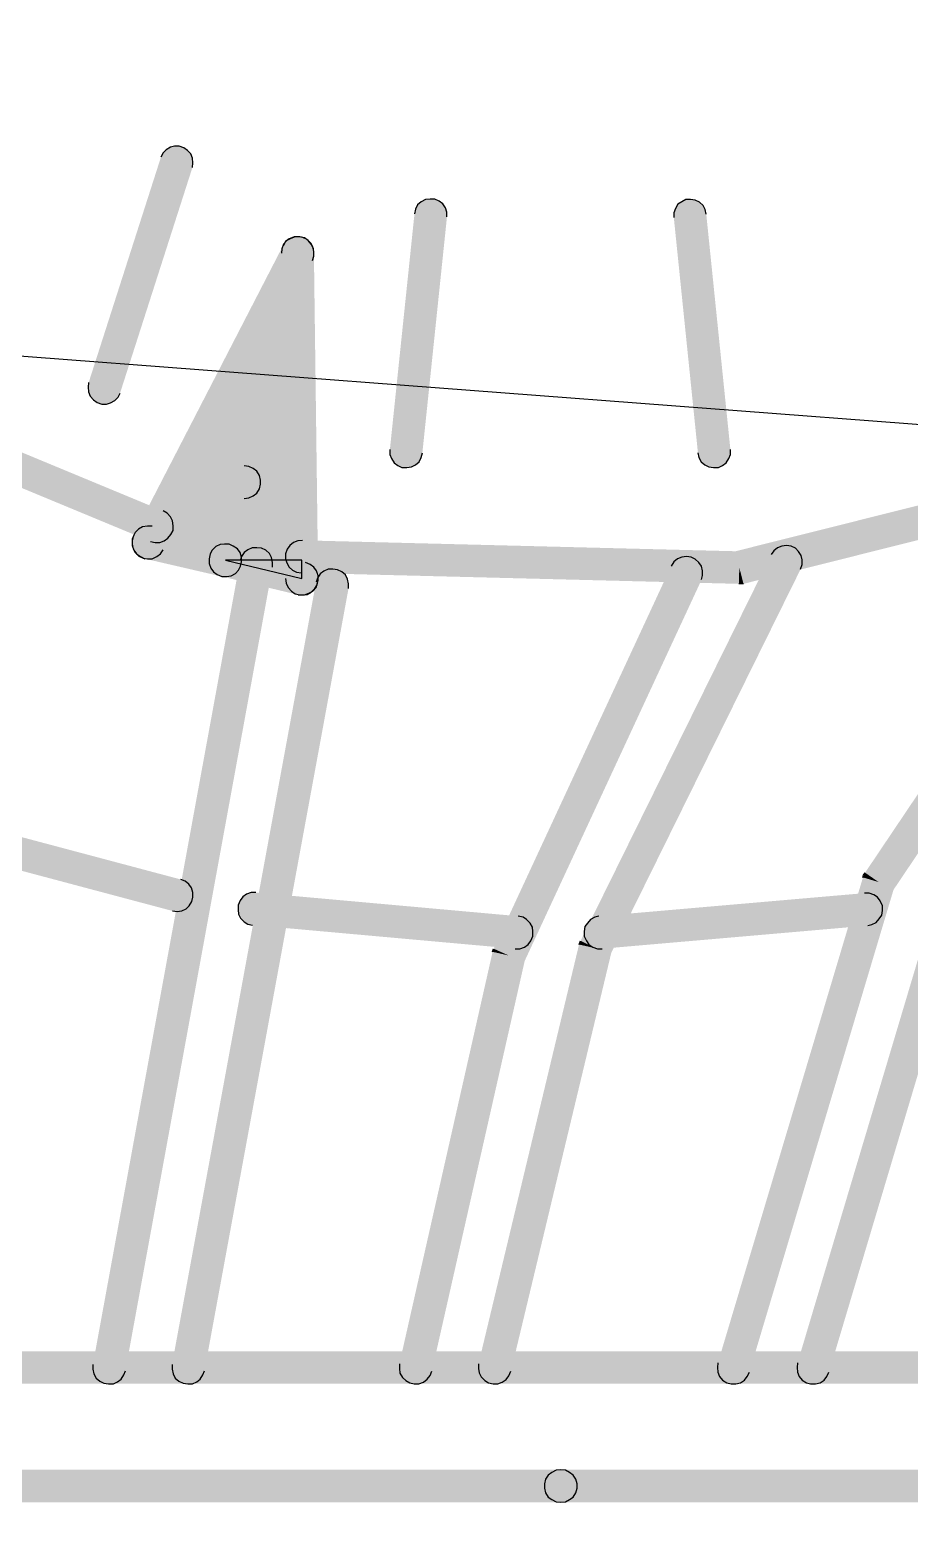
# Model space of a CAD drawing. Header units: millimetres. Extents: x -185079 to -2648, y 85916 to 249201.
# Drawn here: x -52763.47 to -52741.21, y 133310.87 to 133348.87 of the extents above; entities that cross this region are included whole.
import ezdxf

# ---------------------------------------------------------------- set-up
doc = ezdxf.new("R2010")
doc.units = ezdxf.units.MM
doc.linetypes.add('DASHDOT', pattern=[25.4, 12.7, -6.35, 0, -6.35])
doc.layers.get('0').update_dxf_attribs({"color": 255, "linetype": 'DASHDOT'})
doc.layers.add('1', color=4, linetype='Continuous')
doc.layers.add('2', color=3, linetype='Continuous')

msp = doc.modelspace()

# ---------------------------------------------------------------- hatches: boundary and pattern name
at = {"extrusion": (-0.004685415688226612, -0.01745240643729066, 0.9998367168639968)}
for points in [[(-85530.11728663974, 115124.048606534), (-85529.69865071608, 115124.0230032879), (-85529.71687633783, 115124.1417136635), (-85529.76075509774, 115124.254294171), (-85529.82648856268, 115124.3465985792), (-85529.92751565247, 115124.4150183763), (-85530.03462709252, 115124.4552636788), (-85530.16017464778, 115124.4625012735), (-85530.2754664336, 115124.4315440435), (-85530.37048211995, 115124.3787321085), (-85530.45594934843, 115124.2875354271), (-85530.51234484893, 115124.1897370054), (-85530.53573264174, 115124.0735024686)], [(-85529.98564546903, 115118.0372072412), (-85530.40409147103, 115118.0621031758), (-85530.82253747304, 115118.0869991104), (-85530.53573264174, 115124.0735024686), (-85530.11728663974, 115124.048606534), (-85529.69865071608, 115124.0230032879)], [(-85523.56075913057, 115124.4206513511), (-85523.15370157069, 115124.4890025757), (-85523.1846588007, 115124.6042943615), (-85523.25039226563, 115124.6965987696), (-85523.34229625865, 115124.7818760764), (-85523.44851046547, 115124.821603989), (-85523.56493492395, 115124.8456990933), (-85523.68022670977, 115124.8147418633), (-85523.79209990577, 115124.7710530251), (-85523.8807958024, 115124.6918806403), (-85523.94940552124, 115124.5915608621), (-85523.97350062562, 115124.4751364036), (-85523.9680066121, 115124.3530074382)], [(-85517.22053619057, 115126.1094278634), (-85516.83399016959, 115126.2541687374), (-85516.89060053775, 115126.3633306552), (-85516.96906561093, 115126.4522164735), (-85517.07940571915, 115126.5044860726), (-85517.19583017763, 115126.528581177), (-85517.31454055327, 115126.5103555552), (-85517.42912502751, 115126.4795882469), (-85517.51782092414, 115126.4004158621), (-85517.59055654437, 115126.3126377705), (-85517.62667594543, 115126.1929846438), (-85517.63803944155, 115126.0799787752), (-85517.60708221154, 115125.9646869894)], [(-85522.20610529599, 115118.5594433193), (-85522.61387016744, 115118.4909021731), (-85523.02092772731, 115118.4225509485), (-85523.9680066121, 115124.3530074382), (-85523.56075913057, 115124.4206513511), (-85523.15370157069, 115124.4890025757)], [(-85514.69940711341, 115120.6569792371), (-85515.08595313439, 115120.5122383631), (-85515.47249915537, 115120.3674974891), (-85517.60708221154, 115125.9646869894), (-85517.22053619057, 115126.1094278634), (-85516.83399016959, 115126.2541687374)], [(-85527.90680964352, 115114.4861295849), (-85528.31294939839, 115114.5696863654), (-85528.71960654316, 115114.6523459126), (-85526.97126971978, 115122.707906757), (-85526.56442265335, 115122.6245398982), (-85526.15776550857, 115122.541880351)], [(-85526.56442265335, 115122.6245398982), (-85526.16762086292, 115122.7310859475), (-85526.21130970118, 115122.8429591435), (-85526.29048208593, 115122.9316550401), (-85526.3909917858, 115123.0009720705), (-85526.49810322585, 115123.041217373), (-85526.6202321913, 115123.0357233595), (-85526.73552397711, 115123.0047661294), (-85526.82712107366, 115122.9392225862), (-85526.91581697029, 115122.8600502014), (-85526.96879388098, 115122.7495201715), (-85526.97603147571, 115122.6239726163), (-85526.96122444377, 115122.5179938489)], [(-85526.56442265335, 115122.6245398982), (-85526.15776550857, 115122.541880351), (-85526.14710932401, 115122.654696298), (-85526.17806655403, 115122.7699880838), (-85526.23448700053, 115122.87844269), (-85526.31024079547, 115122.9544069784), (-85526.4234821036, 115123.020305419), (-85526.53971664041, 115123.0436932118), (-85526.6456954078, 115123.0288861798), (-85526.76098719361, 115122.9979289498), (-85526.86260462015, 115122.9160452868), (-85526.93444300715, 115122.8277498053), (-85526.97126971978, 115122.707906757)], [(-85523.9276823632, 115114.7985401857), (-85524.32448415362, 115114.6919941364), (-85524.72128594406, 115114.5854480871), (-85526.96122444377, 115122.5179938489), (-85526.56442265335, 115122.6245398982), (-85526.16762086292, 115122.7310859475)], [(-85528.16149458489, 115115.4346343995), (-85528.21508240413, 115115.0213755145), (-85528.26886014502, 115114.6088239411), (-85539.59482943108, 115116.102345821), (-85539.54124161183, 115116.515604706), (-85539.48746387094, 115116.9281562794)], [(-85530.40409147103, 115118.0621031758), (-85530.82253747304, 115118.0869991104), (-85530.80431185129, 115117.9682887348), (-85530.76062301303, 115117.8564155388), (-85530.69488954809, 115117.7641111307), (-85530.59367253665, 115117.6949840219), (-85530.4865610966, 115117.6547387195), (-85530.36101354133, 115117.6475011247), (-85530.24572175552, 115117.6784583547), (-85530.15070606917, 115117.7312702898), (-85530.06542876235, 115117.8231742828), (-85530.00903326184, 115117.9209727044), (-85529.98564546903, 115118.0372072412)], [(-85522.61387016744, 115118.4909021731), (-85523.02092772731, 115118.4225509485), (-85522.9899704973, 115118.3072591627), (-85522.92352972079, 115118.2151446763), (-85522.83233303936, 115118.1296774478), (-85522.72541152097, 115118.0901394569), (-85522.60898706249, 115118.0660443525), (-85522.49369527667, 115118.0970015825), (-85522.38252939224, 115118.1405004991), (-85522.2938334956, 115118.2196728839), (-85522.2245164652, 115118.3201825838), (-85522.20112867239, 115118.4364171206), (-85522.20610529599, 115118.5594433193)], [(-85515.08595313439, 115120.5122383631), (-85515.47249915537, 115120.3674974891), (-85515.4158887872, 115120.2583355713), (-85515.33742371402, 115120.169449753), (-85515.2270836058, 115120.1171801539), (-85515.11065914732, 115120.0930850495), (-85514.99194877168, 115120.1113106713), (-85514.87665698589, 115120.1422679013), (-85514.78866840081, 115120.2212503644), (-85514.71593278059, 115120.309028456), (-85514.67910606795, 115120.4288715043), (-85514.66844988341, 115120.5416874513), (-85514.69940711341, 115120.6569792371)], [(-85504.24588495032, 115123.5874797371), (-85504.03677872346, 115123.2182165869), (-85503.82748257495, 115122.8482461251), (-85513.49865571958, 115117.4616054555), (-85513.70724455651, 115117.8317658389), (-85513.91635078337, 115118.2010289892)], [(-85507.84198035958, 115110.9136122163), (-85508.23703856878, 115111.0547426877), (-85508.6313894664, 115111.1960630808), (-85504.48865779427, 115123.3167908927), (-85504.09340966342, 115123.1749531097), (-85503.69905876578, 115123.0336327167)], [(-85526.36613021269, 115116.6727442023), (-85526.25939424174, 115116.2752351003), (-85526.14752104574, 115116.3189239385), (-85526.05934253903, 115116.3971990901), (-85525.98679684044, 115116.4856844933), (-85525.94997012783, 115116.6055275416), (-85525.95546414134, 115116.727656507), (-85525.98300278153, 115116.8302166846), (-85526.03942322804, 115116.9386712907), (-85526.13132722104, 115117.0239485976), (-85526.2384386611, 115117.0641939), (-85526.35396588636, 115117.0877716145), (-85526.47267626198, 115117.0695459927)], [(-85528.21508240413, 115115.0213755145), (-85528.26886014502, 115114.6088239411), (-85528.14673117959, 115114.6143179546), (-85528.03143939377, 115114.6452751847), (-85527.93913498566, 115114.7110086496), (-85527.86729659865, 115114.7993041311), (-85527.81412976631, 115114.9091268494), (-85527.7907419735, 115115.0253613863), (-85527.82169920352, 115115.1406531721), (-85527.86557796343, 115115.2532336796), (-85527.94404303661, 115115.3421194979), (-85528.04507012639, 115115.4105392951), (-85528.16149458489, 115115.4346343995)], [(-85528.31294939839, 115114.5696863654), (-85528.33037418993, 115114.9904182845), (-85528.44566597576, 115114.9594610545), (-85528.55753917174, 115114.9157722162), (-85528.64229908865, 115114.8247654565), (-85528.69869458915, 115114.7269670348), (-85528.72208238197, 115114.610732498), (-85528.72071426983, 115114.5011452192), (-85528.68975703983, 115114.3858534334), (-85528.6198976735, 115114.2810073386), (-85528.53211958188, 115114.2082717184), (-85528.41227653358, 115114.1714450058), (-85528.29604199676, 115114.148057213)], [(-85528.29604199676, 115114.148057213), (-85528.31294939839, 115114.5696863654), (-85528.33037418993, 115114.9904182845), (-85526.33122636339, 115115.0600958857), (-85526.31431896174, 115114.6384667333), (-85526.29760148177, 115114.2175448925)], [(-85528.31294939839, 115114.5696863654), (-85528.71960654316, 115114.6523459126), (-85528.7309700393, 115114.5393400439), (-85528.70001280928, 115114.4240482581), (-85528.6428850512, 115114.3157835736), (-85528.56783856783, 115114.2396293635), (-85528.45388994814, 115114.1739208446), (-85528.33765541132, 115114.1505330518), (-85528.2323839555, 115114.1651501621), (-85528.11709216969, 115114.1961073921), (-85528.01547474315, 115114.2779910551), (-85527.94292904458, 115114.3664764583), (-85527.90680964352, 115114.4861295849)], [(-85526.31431896174, 115114.6384667333), (-85526.33122636339, 115115.0600958857), (-85526.4465181492, 115115.0291386557), (-85526.54565973693, 115114.9888684073), (-85526.63454555524, 115114.9104033341), (-85526.69954676261, 115114.796644636), (-85526.72706045679, 115114.6929517858), (-85526.72156644329, 115114.5708228203), (-85526.69060921327, 115114.4555310345), (-85526.62145715852, 115114.3504950182), (-85526.53297175534, 115114.2779493196), (-85526.42586031527, 115114.2377040172), (-85526.29760148177, 115114.2175448925)], [(-85526.31431896174, 115114.6384667333), (-85526.29760148177, 115114.2175448925), (-85526.18230969596, 115114.2485021225), (-85526.07043649997, 115114.2921909608), (-85525.98496927149, 115114.3833876422), (-85525.92857377099, 115114.4811860638), (-85525.90518597818, 115114.5974206007), (-85525.90726140187, 115114.7068179579), (-85525.93821863188, 115114.8221097437), (-85526.00737068664, 115114.92714576), (-85526.09585608981, 115114.9996914586), (-85526.21499182655, 115115.0367080929), (-85526.33122636339, 115115.0600958857)], [(-85524.34209886684, 115115.1134333672), (-85524.32448415362, 115114.6919941364), (-85524.30757675199, 115114.2703649841), (-85526.29760148177, 115114.2175448925), (-85526.31431896174, 115114.6384667333), (-85526.33122636339, 115115.0600958857)], [(-85524.46901453422, 115115.2302582407), (-85524.56301889692, 115115.6311859326), (-85524.67489209291, 115115.5874970943), (-85524.76719650102, 115115.5217636294), (-85524.83632360978, 115115.4205466179), (-85524.87586160065, 115115.3136250995), (-85524.88309919539, 115115.1880775443), (-85524.85214196538, 115115.0727857585), (-85524.79914010869, 115114.9770627605), (-85524.70794342726, 115114.891595532), (-85524.61014500563, 115114.8352000315), (-85524.49391046881, 115114.8118122387), (-85524.37501017151, 115114.8293305489)], [(-85513.80105899756, 115118.2319862192), (-85513.70724455651, 115117.8317658389), (-85513.61324019382, 115117.4308381471), (-85524.37501017151, 115114.8293305489), (-85524.46901453422, 115115.2302582407), (-85524.56301889692, 115115.6311859326)], [(-85512.60556002788, 115118.2784846298), (-85512.19942027301, 115118.1949278494), (-85512.19147536671, 115118.3206653263), (-85512.22243259671, 115118.4359571121), (-85512.27614176497, 115118.5314901884), (-85512.3673384464, 115118.6169574169), (-85512.46513686802, 115118.6733529174), (-85512.58156132651, 115118.6974480218), (-85512.69956439057, 115118.6794123217), (-85512.81143758657, 115118.6357234834), (-85512.90355207302, 115118.5692827069), (-85512.97286910344, 115118.468773007), (-85513.0124070943, 115118.3618514886)], [(-85523.43827008555, 115094.1644520156), (-85523.85577333655, 115094.1350029274), (-85524.27327658753, 115094.1055538391), (-85525.95229340626, 115114.7220254049), (-85525.53498007692, 115114.7521818047), (-85525.11747682594, 115114.7816308929)], [(-85525.53498007692, 115114.7521818047), (-85525.11747682594, 115114.7816308929), (-85525.14843405594, 115114.8969226787), (-85525.20485450244, 115115.0053772849), (-85525.28402688721, 115115.0940731816), (-85525.3938496055, 115115.1472400139), (-85525.51008414234, 115115.1706278067), (-85525.62879451796, 115115.152402185), (-85525.74408630378, 115115.1214449549), (-85525.83297212207, 115115.0429798818), (-85525.90481050906, 115114.9546844002), (-85525.9416372217, 115114.8348413519), (-85525.95229340626, 115114.7220254049)], [(-85514.32259524807, 115107.4968706556), (-85514.72925239283, 115107.5795302028), (-85515.1353921477, 115107.6630869833), (-85513.0124070943, 115118.3618514886), (-85512.60556002788, 115118.2784846298), (-85512.19942027301, 115118.1949278494)], [(-85514.9656443639, 115117.3558583452), (-85514.55038151225, 115117.2891590744), (-85514.55174962437, 115117.3987463533), (-85514.58270685439, 115117.5140381391), (-85514.63983461246, 115117.6223028236), (-85514.72761270408, 115117.6950384438), (-85514.83814273395, 115117.7480153545), (-85514.95366995921, 115117.771593069), (-85515.07238033484, 115117.7533674472), (-85515.18425353082, 115117.709678609), (-85515.27655793894, 115117.643945144), (-85515.3456850477, 115117.5427281326), (-85515.38180444876, 115117.423075006)], [(-85524.32448415362, 115114.6919941364), (-85524.30757675199, 115114.2703649841), (-85524.19228496618, 115114.3013222141), (-85524.09314337844, 115114.3415924625), (-85524.00515479337, 115114.4205749256), (-85523.93944627442, 115114.5345235453), (-85523.91193258025, 115114.6382163955), (-85523.91742659375, 115114.760345361), (-85523.94838382376, 115114.8756371468), (-85524.01824319008, 115114.9804832415), (-85524.1060212817, 115115.0532188617), (-85524.21294280009, 115115.0927568526), (-85524.34209886684, 115115.1134333672)], [(-85523.5376928064, 115114.7242964237), (-85523.12037947707, 115114.7544528235), (-85523.15133670707, 115114.8697446093), (-85523.20775715359, 115114.9781992155), (-85523.28622222677, 115115.0670850338), (-85523.39675225664, 115115.1200619445), (-85523.51298679347, 115115.1434497373), (-85523.63098985753, 115115.1254140372), (-85523.74628164334, 115115.0944568072), (-85523.83516746164, 115115.015991734), (-85523.90771316021, 115114.9275063308), (-85523.94383256127, 115114.8078532042), (-85523.95519605739, 115114.6948473355)], [(-85516.3770744751, 115106.7662576488), (-85516.79323455995, 115106.8334743095), (-85517.20920472316, 115106.8999836587), (-85515.38180444876, 115117.423075006), (-85514.9656443639, 115117.3558583452), (-85514.55038151225, 115117.2891590744)], [(-85521.5051875664, 115094.6835079028), (-85521.92269081739, 115094.6540588146), (-85522.34019406838, 115094.6246097263), (-85523.95519605739, 115114.6948473355), (-85523.5376928064, 115114.7242964237), (-85523.12037947707, 115114.7544528235)], [(-85524.32448415362, 115114.6919941364), (-85524.72128594406, 115114.5854480871), (-85524.6775971058, 115114.4735748911), (-85524.59913203261, 115114.3846890728), (-85524.49791502117, 115114.3155619641), (-85524.39170081435, 115114.2758340516), (-85524.26938192724, 115114.2806207535), (-85524.15409014144, 115114.3115779835), (-85524.06197565499, 115114.37801876), (-85523.97308983668, 115114.4564838332), (-85523.92082023756, 115114.5668239414), (-85523.91287533125, 115114.6925614183), (-85523.9276823632, 115114.7985401857)], [(-85525.30618875443, 115106.5404767458), (-85525.30543155086, 115106.1281606119), (-85525.3046743473, 115105.7158444779), (-85531.75213634173, 115105.7029489624), (-85531.75270362364, 115106.1145577848), (-85531.75346082721, 115106.5268739187)], [(-85508.23703856878, 115111.0547426877), (-85508.65206598096, 115111.066907014), (-85508.65319865364, 115111.1219593484), (-85508.6313894664, 115111.1960630808)], [(-85525.30543155086, 115106.1281606119), (-85525.3046743473, 115105.7158444779), (-85525.18596397166, 115105.7340700997), (-85525.07409077567, 115105.777758938), (-85524.98539487904, 115105.8569313227), (-85524.92951676843, 115105.9538325111), (-85524.89269005581, 115106.0736755594), (-85524.8947654795, 115106.1830729166), (-85524.92591263118, 115106.299072014), (-85524.99506468594, 115106.4041080303), (-85525.08336016747, 115106.4759464174), (-85525.19389019733, 115106.528923328), (-85525.30618875443, 115106.5404767458)], [(-85508.1804988147, 115098.2203983398), (-85508.5955262269, 115098.2325626662), (-85509.01055363909, 115098.2447269925), (-85508.65206598096, 115111.066907014), (-85508.23703856878, 115111.0547426877), (-85507.82201115659, 115111.0425783614)], [(-85523.32109075625, 115106.3038169804), (-85523.38963190245, 115106.7115818519), (-85523.50492368826, 115106.6806246219), (-85523.60976978297, 115106.6107652556), (-85523.6825054032, 115106.5229871639), (-85523.72204339407, 115106.4160656455), (-85523.74201259705, 115106.2870995005), (-85523.71086544539, 115106.1711004031), (-85523.67059519695, 115106.0719588153), (-85523.59213012377, 115105.983072997), (-85523.47837142574, 115105.9180717897), (-85523.37538588706, 115105.8903681738), (-85523.25325692161, 115105.8958621873)], [(-85516.8207545195, 115107.8566251923), (-85516.75292068487, 115107.4486703992), (-85516.68437953867, 115107.0409055278), (-85523.25325692161, 115105.8958621873), (-85523.32109075625, 115106.3038169804), (-85523.38963190245, 115106.7115818519)], [(-85508.51055377508, 115110.6923852897), (-85508.36510558947, 115110.3060291904), (-85508.22017479378, 115109.9187758579), (-85514.55890827265, 115107.6116201055), (-85514.70454637991, 115107.9986835164), (-85514.84947717561, 115108.385936849)], [(-85508.36510558947, 115110.3060291904), (-85508.22017479378, 115109.9187758579), (-85508.12445179585, 115109.9717777146), (-85508.03556597755, 115110.0502427878), (-85507.98329637844, 115110.160582896), (-85507.943051076, 115110.267694336), (-85507.96127669775, 115110.3864047117), (-85507.99223392777, 115110.5016964975), (-85508.07501482399, 115110.6038313139), (-85508.16260299397, 115110.6758596226), (-85508.269714434, 115110.716104925), (-85508.39526198928, 115110.7233425197), (-85508.51055377508, 115110.6923852897)], [(-85516.75292068487, 115107.4486703992), (-85516.68437953867, 115107.0409055278), (-85516.56908775285, 115107.0718627578), (-85516.46424165816, 115107.1417221241), (-85516.39150603792, 115107.2295002157), (-85516.35196804705, 115107.3364217341), (-85516.33199884406, 115107.4653878792), (-85516.36295607408, 115107.580679665), (-85516.40322632252, 115107.6798212528), (-85516.4816913957, 115107.7687070711), (-85516.5956400154, 115107.83441559), (-85516.69862555405, 115107.8621192058), (-85516.8207545195, 115107.8566251923)], [(-85514.70454637991, 115107.9986835164), (-85514.84947717561, 115108.385936849), (-85514.94520017353, 115108.3329349923), (-85515.03389607018, 115108.2537626075), (-85515.08616566929, 115108.1434224993), (-85515.12660089339, 115108.0370183708), (-85515.10818534998, 115107.9176006836), (-85515.07722811996, 115107.8023088978), (-85514.99463714538, 115107.7008813929), (-85514.90685905378, 115107.6281457727), (-85514.79993753538, 115107.5886077818), (-85514.67420005846, 115107.5806628755), (-85514.55890827265, 115107.6116201055)], [(-85506.23468468731, 115098.7428728168), (-85506.6497120995, 115098.7550371432), (-85507.06473951168, 115098.7672014695), (-85506.74260042871, 115110.3974195758), (-85506.32757301652, 115110.3852552495), (-85505.91254560433, 115110.3730909231)], [(-85514.01275407986, 115096.6816667935), (-85514.43367592066, 115096.6649493135), (-85514.85459776147, 115096.6482318335), (-85515.15017423364, 115107.5628127229), (-85514.72925239283, 115107.5795302028), (-85514.3085204737, 115107.5969549944)], [(-85515.94583659901, 115096.1626109063), (-85516.3667584398, 115096.1458934263), (-85516.78768028061, 115096.1291759463), (-85517.21415640076, 115106.8167568295), (-85516.79323455995, 115106.8334743095), (-85516.37231271915, 115106.8501917895)], [(-85480.1544599456, 115106.2954997458), (-85480.04772397464, 115105.8979906438), (-85479.9409880037, 115105.5004815418), (-85545.47411221948, 115087.9040501462), (-85545.58084819044, 115088.3015592482), (-85545.68758416138, 115088.6990683502)], [(-85523.85577333655, 115094.1350029274), (-85524.27327658753, 115094.1055538391), (-85524.24231935752, 115093.9902620533), (-85524.18589891102, 115093.8818074471), (-85524.10672652625, 115093.7931115505), (-85523.99690380796, 115093.7399447182), (-85523.88066927112, 115093.7165569254), (-85523.76176897384, 115093.7340752355), (-85523.64647718803, 115093.7650324656), (-85523.5577812914, 115093.8442048503), (-85523.48594290439, 115093.9325003318), (-85523.44911619177, 115094.0523433801), (-85523.43827008555, 115094.1644520156)], [(-85521.92269081739, 115094.6540588146), (-85522.34019406838, 115094.6246097263), (-85522.30923683837, 115094.5093179405), (-85522.25281639186, 115094.4008633343), (-85522.17364400711, 115094.3121674377), (-85522.0638212888, 115094.2590006054), (-85521.94758675198, 115094.2356128125), (-85521.8286864547, 115094.2531311227), (-85521.71339466888, 115094.2840883527), (-85521.62469877224, 115094.3632607375), (-85521.55286038524, 115094.451556219), (-85521.51603367261, 115094.5713992673), (-85521.5051875664, 115094.6835079028)], [(-85516.3667584398, 115096.1458934263), (-85516.78768028061, 115096.1291759463), (-85516.75672305061, 115096.0138841605), (-85516.71303421236, 115095.9020109645), (-85516.62113021934, 115095.8167336577), (-85516.5240391093, 115095.7601482355), (-85516.40780457246, 115095.7367604427), (-85516.29821729362, 115095.7381285548), (-85516.1829255078, 115095.7690857849), (-85516.0780794131, 115095.8389451512), (-85516.00965961591, 115095.939972241), (-85515.95649278356, 115096.0497949593), (-85515.94583659901, 115096.1626109063)], [(-85514.43367592066, 115096.6649493135), (-85514.85459776147, 115096.6482318335), (-85514.82364053145, 115096.5329400477), (-85514.78337028302, 115096.43379846), (-85514.70419789826, 115096.3451025633), (-85514.59095659014, 115096.2792041227), (-85514.48745366157, 115096.2523977401), (-85514.36513477446, 115096.257184442), (-85514.24984298865, 115096.288141672), (-85514.15772850219, 115096.3545824485), (-85514.07296858529, 115096.4455892083), (-85514.03272328284, 115096.5527006484), (-85514.01275407986, 115096.6816667935)], [(-85508.5955262269, 115098.2325626662), (-85509.01055363909, 115098.2447269925), (-85508.9930353289, 115098.1258266952), (-85508.94863917907, 115098.0141434209), (-85508.88290571413, 115097.9218390128), (-85508.78239601426, 115097.8525219824), (-85508.66274288762, 115097.8164025813), (-85508.55315560877, 115097.8177706934), (-85508.43786382295, 115097.8487279234), (-85508.32959913844, 115097.9058556815), (-85508.24413190996, 115097.9970523629), (-85508.20459391909, 115098.1039738813), (-85508.1804988147, 115098.2203983398)], [(-85506.6497120995, 115098.7550371432), (-85507.06473951168, 115098.7672014695), (-85507.04651388993, 115098.6484910939), (-85507.00282505166, 115098.5366178979), (-85506.93709158673, 115098.4443134898), (-85506.83587457529, 115098.375186381), (-85506.71692876022, 115098.3388770583), (-85506.60734148136, 115098.3402451704), (-85506.49204969555, 115098.3712024004), (-85506.38378501103, 115098.4283301585), (-85506.29831778255, 115098.51952684), (-85506.25877979168, 115098.6264483584), (-85506.23468468731, 115098.7428728168)], [(-85544.69638303615, 115085.0076092696), (-85544.80292908545, 115085.40441106), (-85544.90966505639, 115085.801920162), (-85512.14911509684, 115094.5985215257), (-85512.0423791259, 115094.2010124237), (-85511.9358330766, 115093.8042106333)], [(-85479.3765408406, 115103.3983515576), (-85479.26980486965, 115103.0008424556), (-85479.16325882036, 115102.6040406652), (-85544.69638303615, 115085.0076092696), (-85544.80292908545, 115085.40441106), (-85544.90966505639, 115085.801920162)], [(-85512.0423791259, 115094.2010124237), (-85512.14911509684, 115094.5985215257), (-85512.26098829284, 115094.5548326875), (-85512.34987411113, 115094.4763676143), (-85512.42241980969, 115094.3878822111), (-85512.45853921075, 115094.2682290844), (-85512.45304519724, 115094.146100119), (-85512.42550655705, 115094.0435399414), (-85512.36908611054, 115093.9350853353), (-85512.27788942911, 115093.8496181068), (-85512.17077798906, 115093.8093728043), (-85512.05454345222, 115093.7859850115), (-85511.9358330766, 115093.8042106333)], [(-85479.3765408406, 115103.3983515576), (-85479.26980486965, 115103.0008424556), (-85479.16325882036, 115102.6040406652), (-85511.9358330766, 115093.8042106333), (-85512.0423791259, 115094.2010124237), (-85512.14911509684, 115094.5985215257)], [(-85512.0423791259, 115094.2010124237), (-85511.9358330766, 115093.8042106333), (-85511.82395988061, 115093.8478994715), (-85511.73578137388, 115093.9261746231), (-85511.66323567531, 115094.0146600263), (-85511.62640896268, 115094.1345030746), (-85511.6319029762, 115094.25663204), (-85511.65944161639, 115094.3591922176), (-85511.71586206289, 115094.4676468237), (-85511.80776605589, 115094.5529241306), (-85511.91487749595, 115094.593169433), (-85512.03040472121, 115094.6167471475), (-85512.14911509684, 115094.5985215257)]]:
    msp.add_hatch(color=7, dxfattribs=at).paths.add_polyline_path(points, flags=16)
msp.add_hatch(color=7, dxfattribs=at).paths.add_polyline_path([(-85456.23787763262, 115109.6113606976), (-85456.13114166168, 115109.2138515956), (-85456.03289535773, 115108.8148212238), (-85583.24274163334, 115074.6574487557), (-85583.34928768263, 115075.0542505462), (-85583.45602365358, 115075.4517596482)], flags=17)

# ---------------------------------------------------------------- linework, layer by layer
for p, q in [((-52745.42195995192, 133334.8475395186, 2080.219388726448), (-52745.5406019339, 133334.8475395186, 2080.218832748663)), ((-52751.77000870712, 133325.5317988897, 2080.027031978889), (-52751.74365029101, 133325.6108823662, 2080.028535921568)), ((-52749.58320313115, 133325.7170592559, 2080.040513512557), (-52749.5429310527, 133325.8100555662, 2080.042325509259))]:
    msp.add_line(p, q, dxfattribs=at)
for points, elevation in [([(-85529.69865071605, 115124.0230032878), (-85529.7168763378, 115124.1417136635), (-85529.76075509771, 115124.254294171), (-85529.82648856266, 115124.3465985791), (-85529.92751565244, 115124.4150183763), (-85530.0346270925, 115124.4552636788), (-85530.16017464775, 115124.4625012735), (-85530.27546643357, 115124.4315440435), (-85530.37048211992, 115124.3787321085), (-85530.4559493484, 115124.287535427), (-85530.5123448489, 115124.1897370054), (-85530.53573264171, 115124.0735024686)], 5.10681988252711e-10), ([(-85523.15370157066, 115124.4890025756), (-85523.18465880067, 115124.6042943615), (-85523.2503922656, 115124.6965987696), (-85523.34229625862, 115124.7818760764), (-85523.44851046544, 115124.8216039889), (-85523.56493492392, 115124.8456990933), (-85523.68022670974, 115124.8147418633), (-85523.79209990574, 115124.771053025), (-85523.88079580237, 115124.6918806403), (-85523.94940552121, 115124.5915608621), (-85523.9735006256, 115124.4751364036), (-85523.96800661208, 115124.3530074381)], 5.106819870686495e-10), ([(-85516.83399016956, 115126.2541687374), (-85516.89060053772, 115126.3633306551), (-85516.9690656109, 115126.4522164735), (-85517.07940571912, 115126.5044860726), (-85517.1958301776, 115126.5285811769), (-85517.31454055324, 115126.5103555552), (-85517.42912502748, 115126.4795882468), (-85517.51782092411, 115126.4004158621), (-85517.59055654434, 115126.3126377704), (-85517.6266759454, 115126.1929846438), (-85517.63803944152, 115126.0799787751), (-85517.60708221151, 115125.9646869893)], 5.10681976332056e-10), ([(-85526.16762086289, 115122.7310859475), (-85526.21130970115, 115122.8429591434), (-85526.2904820859, 115122.9316550401), (-85526.39099178577, 115123.0009720705), (-85526.49810322582, 115123.0412173729), (-85526.62023219127, 115123.0357233594), (-85526.73552397708, 115123.0047661294), (-85526.82712107363, 115122.9392225861), (-85526.91581697026, 115122.8600502014), (-85526.96879388095, 115122.7495201715), (-85526.97603147569, 115122.6239726162), (-85526.96122444374, 115122.5179938489)], 5.106819998201803e-10), ([(-85526.15776550854, 115122.5418803509), (-85526.14710932398, 115122.6546962979), (-85526.178066554, 115122.7699880838), (-85526.2344870005, 115122.8784426899), (-85526.31024079544, 115122.9544069783), (-85526.42348210356, 115123.0203054189), (-85526.53971664039, 115123.0436932117), (-85526.64569540777, 115123.0288861798), (-85526.76098719359, 115122.9979289498), (-85526.86260462012, 115122.9160452868), (-85526.93444300712, 115122.8277498052), (-85526.97126971975, 115122.7079067569)], 5.106819984607962e-10), ([(-85530.82253747301, 115118.0869991104), (-85530.80431185126, 115117.9682887347), (-85530.760623013, 115117.8564155387), (-85530.69488954806, 115117.7641111306), (-85530.59367253662, 115117.6949840219), (-85530.48656109656, 115117.6547387194), (-85530.3610135413, 115117.6475011247), (-85530.24572175549, 115117.6784583547), (-85530.15070606914, 115117.7312702897), (-85530.06542876232, 115117.8231742827), (-85530.00903326181, 115117.9209727044), (-85529.985645469, 115118.0372072412)], 5.106820314887477e-10), ([(-85523.02092772728, 115118.4225509485), (-85522.98997049728, 115118.3072591627), (-85522.92352972076, 115118.2151446762), (-85522.83233303933, 115118.1296774478), (-85522.72541152094, 115118.0901394569), (-85522.60898706246, 115118.0660443525), (-85522.49369527664, 115118.0970015825), (-85522.38252939221, 115118.1405004991), (-85522.29383349557, 115118.2196728839), (-85522.22451646517, 115118.3201825837), (-85522.20112867236, 115118.4364171206), (-85522.20610529596, 115118.5594433192)], 5.106820287191614e-10), ([(-85515.47249915534, 115120.367497489), (-85515.41588878717, 115120.2583355713), (-85515.337423714, 115120.169449753), (-85515.22708360577, 115120.1171801539), (-85515.11065914729, 115120.0930850495), (-85514.99194877165, 115120.1113106713), (-85514.87665698586, 115120.1422679013), (-85514.78866840078, 115120.2212503644), (-85514.71593278056, 115120.309028456), (-85514.67910606792, 115120.4288715043), (-85514.66844988338, 115120.5416874513), (-85514.69940711338, 115120.6569792371)], 5.106820146501714e-10), ([(-85526.25939424172, 115116.2752351003), (-85526.14752104571, 115116.3189239385), (-85526.059342539, 115116.39719909), (-85525.98679684041, 115116.4856844932), (-85525.9499701278, 115116.6055275415), (-85525.95546414131, 115116.727656507), (-85525.9830027815, 115116.8302166845), (-85526.03942322801, 115116.9386712907), (-85526.13132722101, 115117.0239485975), (-85526.23843866106, 115117.0641939), (-85526.35396588633, 115117.0877716144), (-85526.47267626195, 115117.0695459927)], 5.106820388446671e-10), ([(-85528.26886014499, 115114.6088239411), (-85528.14673117956, 115114.6143179546), (-85528.03143939374, 115114.6452751846), (-85527.93913498563, 115114.7110086496), (-85527.86729659862, 115114.7993041311), (-85527.81412976628, 115114.9091268494), (-85527.79074197347, 115115.0253613862), (-85527.82169920349, 115115.140653172), (-85527.8655779634, 115115.2532336796), (-85527.94404303658, 115115.3421194979), (-85528.04507012636, 115115.4105392951), (-85528.16149458486, 115115.4346343995)], 5.106820503270161e-10), ([(-85528.3303741899, 115114.9904182845), (-85528.44566597573, 115114.9594610545), (-85528.55753917171, 115114.9157722162), (-85528.64229908862, 115114.8247654564), (-85528.69869458913, 115114.7269670348), (-85528.72208238194, 115114.610732498), (-85528.7207142698, 115114.5011452191), (-85528.6897570398, 115114.3858534333), (-85528.61989767347, 115114.2810073386), (-85528.53211958185, 115114.2082717184), (-85528.41227653355, 115114.1714450058), (-85528.29604199673, 115114.148057213)], 5.106820595111166e-10), ([(-85528.71960654313, 115114.6523459126), (-85528.73097003927, 115114.5393400439), (-85528.70001280925, 115114.4240482581), (-85528.64288505117, 115114.3157835735), (-85528.5678385678, 115114.2396293635), (-85528.45388994811, 115114.1739208446), (-85528.33765541129, 115114.1505330518), (-85528.23238395547, 115114.1651501621), (-85528.11709216966, 115114.1961073921), (-85528.01547474312, 115114.2779910551), (-85527.94292904456, 115114.3664764582), (-85527.9068096435, 115114.4861295849)], 5.106820571417228e-10), ([(-85526.33122636336, 115115.0600958857), (-85526.44651814917, 115115.0291386556), (-85526.5456597369, 115114.9888684072), (-85526.63454555521, 115114.910403334), (-85526.69954676258, 115114.796644636), (-85526.72706045676, 115114.6929517858), (-85526.72156644326, 115114.5708228203), (-85526.69060921324, 115114.4555310345), (-85526.62145715849, 115114.3504950181), (-85526.53297175531, 115114.2779493196), (-85526.42586031524, 115114.2377040171), (-85526.29760148174, 115114.2175448925)], 5.106820592621079e-10), ([(-85526.29760148174, 115114.2175448925), (-85526.18230969593, 115114.2485021225), (-85526.07043649994, 115114.2921909608), (-85525.98496927146, 115114.3833876422), (-85525.92857377096, 115114.4811860638), (-85525.90518597815, 115114.5974206006), (-85525.90726140184, 115114.7068179578), (-85525.93821863185, 115114.8221097436), (-85526.00737068661, 115114.92714576), (-85526.09585608979, 115114.9996914586), (-85526.21499182652, 115115.0367080929), (-85526.33122636336, 115115.0600958857)], 5.106820532325407e-10), ([(-85524.5630188969, 115115.6311859325), (-85524.67489209288, 115115.5874970943), (-85524.767196501, 115115.5217636293), (-85524.83632360975, 115115.4205466179), (-85524.87586160062, 115115.3136250995), (-85524.88309919536, 115115.1880775442), (-85524.85214196536, 115115.0727857584), (-85524.79914010866, 115114.9770627605), (-85524.70794342723, 115114.891595532), (-85524.6101450056, 115114.8352000315), (-85524.49391046878, 115114.8118122387), (-85524.37501017148, 115114.8293305489)], 5.106820551255148e-10), ([(-85512.19942027298, 115118.1949278494), (-85512.19147536668, 115118.3206653263), (-85512.22243259668, 115118.4359571121), (-85512.27614176495, 115118.5314901884), (-85512.36733844638, 115118.6169574169), (-85512.46513686799, 115118.6733529174), (-85512.58156132649, 115118.6974480217), (-85512.69956439054, 115118.6794123216), (-85512.81143758654, 115118.6357234834), (-85512.903552073, 115118.5692827069), (-85512.97286910341, 115118.468773007), (-85513.01240709427, 115118.3618514886)], 5.106820312727708e-10), ([(-85525.11747682591, 115114.7816308929), (-85525.14843405591, 115114.8969226787), (-85525.20485450242, 115115.0053772849), (-85525.28402688718, 115115.0940731815), (-85525.39384960548, 115115.1472400139), (-85525.51008414231, 115115.1706278067), (-85525.62879451794, 115115.1524021849), (-85525.74408630375, 115115.1214449549), (-85525.83297212204, 115115.0429798817), (-85525.90481050903, 115114.9546844002), (-85525.94163722167, 115114.8348413519), (-85525.95229340623, 115114.7220254049)], 5.106820556972184e-10), ([(-85514.55038151222, 115117.2891590744), (-85514.55174962434, 115117.3987463533), (-85514.58270685436, 115117.5140381391), (-85514.63983461243, 115117.6223028236), (-85514.72761270405, 115117.6950384438), (-85514.83814273392, 115117.7480153545), (-85514.95366995918, 115117.771593069), (-85515.07238033481, 115117.7533674472), (-85515.1842535308, 115117.709678609), (-85515.27655793891, 115117.643945144), (-85515.34568504767, 115117.5427281326), (-85515.38180444873, 115117.4230750059)], 5.106820376923668e-10), ([(-85524.30757675196, 115114.270364984), (-85524.19228496615, 115114.301322214), (-85524.09314337841, 115114.3415924625), (-85524.00515479334, 115114.4205749256), (-85523.9394462744, 115114.5345235453), (-85523.91193258022, 115114.6382163955), (-85523.91742659372, 115114.7603453609), (-85523.94838382374, 115114.8756371468), (-85524.01824319005, 115114.9804832415), (-85524.10602128167, 115115.0532188617), (-85524.21294280006, 115115.0927568526), (-85524.34209886681, 115115.1134333671)], 5.106820530978728e-10), ([(-85523.12037947704, 115114.7544528235), (-85523.15133670704, 115114.8697446093), (-85523.20775715356, 115114.9781992155), (-85523.28622222674, 115115.0670850338), (-85523.39675225661, 115115.1200619445), (-85523.51298679344, 115115.1434497373), (-85523.6309898575, 115115.1254140372), (-85523.74628164331, 115115.0944568072), (-85523.83516746161, 115115.015991734), (-85523.90771316018, 115114.9275063308), (-85523.94383256124, 115114.8078532041), (-85523.95519605736, 115114.6948473355)], 5.106820561393359e-10), ([(-85524.72128594403, 115114.5854480871), (-85524.67759710577, 115114.4735748911), (-85524.59913203258, 115114.3846890728), (-85524.49791502114, 115114.3155619641), (-85524.39170081432, 115114.2758340515), (-85524.26938192721, 115114.2806207535), (-85524.15409014141, 115114.3115779835), (-85524.06197565496, 115114.37801876), (-85523.97308983665, 115114.4564838332), (-85523.92082023753, 115114.5668239414), (-85523.91287533123, 115114.6925614183), (-85523.92768236317, 115114.7985401857)], 5.106820554012031e-10), ([(-85508.65206598093, 115111.066907014), (-85508.65319865361, 115111.1219593484), (-85508.63138946638, 115111.1960630807)], 5.10682083061493e-10), ([(-85525.30467434727, 115105.7158444779), (-85525.18596397163, 115105.7340700997), (-85525.07409077564, 115105.7777589379), (-85524.98539487901, 115105.8569313227), (-85524.9295167684, 115105.9538325111), (-85524.89269005579, 115106.0736755594), (-85524.89476547948, 115106.1830729166), (-85524.92591263115, 115106.2990720139), (-85524.9950646859, 115106.4041080303), (-85525.08336016744, 115106.4759464173), (-85525.1938901973, 115106.528923328), (-85525.3061887544, 115106.5404767458)], 5.106821142866725e-10), ([(-85523.38963190242, 115106.7115818519), (-85523.50492368823, 115106.6806246218), (-85523.60976978294, 115106.6107652555), (-85523.68250540317, 115106.5229871639), (-85523.72204339404, 115106.4160656455), (-85523.74201259702, 115106.2870995004), (-85523.71086544536, 115106.1711004031), (-85523.67059519692, 115106.0719588153), (-85523.59213012374, 115105.983072997), (-85523.4783714257, 115105.9180717896), (-85523.37538588703, 115105.8903681738), (-85523.25325692158, 115105.8958621873)], 5.106821191512347e-10), ([(-85508.22017479375, 115109.9187758578), (-85508.12445179583, 115109.9717777145), (-85508.03556597752, 115110.0502427877), (-85507.98329637841, 115110.1605828959), (-85507.94305107597, 115110.267694336), (-85507.96127669772, 115110.3864047116), (-85507.99223392774, 115110.5016964974), (-85508.07501482396, 115110.6038313139), (-85508.16260299394, 115110.6758596225), (-85508.26971443398, 115110.716104925), (-85508.39526198925, 115110.7233425197), (-85508.51055377505, 115110.6923852897)], 5.10682086678471e-10), ([(-85516.68437953864, 115107.0409055277), (-85516.56908775282, 115107.0718627578), (-85516.46424165813, 115107.1417221241), (-85516.3915060379, 115107.2295002157), (-85516.35196804702, 115107.3364217341), (-85516.33199884403, 115107.4653878792), (-85516.36295607405, 115107.580679665), (-85516.4032263225, 115107.6798212527), (-85516.48169139567, 115107.768707071), (-85516.59564001537, 115107.83441559), (-85516.69862555403, 115107.8621192058), (-85516.82075451947, 115107.8566251923)], 5.106821059270956e-10), ([(-85514.84947717558, 115108.3859368489), (-85514.9452001735, 115108.3329349923), (-85515.03389607015, 115108.2537626075), (-85515.08616566926, 115108.1434224993), (-85515.12660089336, 115108.0370183708), (-85515.10818534995, 115107.9176006836), (-85515.07722811993, 115107.8023088978), (-85514.99463714536, 115107.7008813929), (-85514.90685905375, 115107.6281457727), (-85514.79993753535, 115107.5886077818), (-85514.67420005843, 115107.5806628755), (-85514.55890827262, 115107.6116201055)], 5.106821079598194e-10), ([(-85524.2732765875, 115094.1055538391), (-85524.2423193575, 115093.9902620533), (-85524.18589891099, 115093.8818074471), (-85524.10672652622, 115093.7931115505), (-85523.99690380793, 115093.7399447181), (-85523.8806692711, 115093.7165569253), (-85523.76176897381, 115093.7340752355), (-85523.646477188, 115093.7650324655), (-85523.55778129137, 115093.8442048503), (-85523.48594290436, 115093.9325003318), (-85523.44911619174, 115094.0523433801), (-85523.43827008552, 115094.1644520156)], 5.106822030239622e-10), ([(-85522.34019406835, 115094.6246097263), (-85522.30923683834, 115094.5093179405), (-85522.25281639183, 115094.4008633343), (-85522.17364400708, 115094.3121674377), (-85522.06382128877, 115094.2590006053), (-85521.94758675195, 115094.2356128125), (-85521.82868645467, 115094.2531311227), (-85521.71339466886, 115094.2840883527), (-85521.62469877221, 115094.3632607375), (-85521.55286038521, 115094.451556219), (-85521.51603367258, 115094.5713992673), (-85521.50518756638, 115094.6835079028)], 5.106821995518158e-10), ([(-85516.78768028058, 115096.1291759463), (-85516.75672305058, 115096.0138841605), (-85516.71303421233, 115095.9020109645), (-85516.62113021931, 115095.8167336577), (-85516.52403910927, 115095.7601482355), (-85516.40780457243, 115095.7367604427), (-85516.29821729359, 115095.7381285548), (-85516.18292550778, 115095.7690857848), (-85516.07807941307, 115095.8389451511), (-85516.00965961588, 115095.9399722409), (-85515.95649278353, 115096.0497949592), (-85515.94583659898, 115096.1626109062)], 5.106821896638846e-10), ([(-85514.85459776144, 115096.6482318335), (-85514.82364053142, 115096.5329400477), (-85514.783370283, 115096.4337984599), (-85514.70419789823, 115096.3451025633), (-85514.59095659011, 115096.2792041227), (-85514.48745366154, 115096.2523977401), (-85514.36513477443, 115096.257184442), (-85514.24984298862, 115096.288141672), (-85514.15772850216, 115096.3545824485), (-85514.07296858526, 115096.4455892083), (-85514.03272328281, 115096.5527006484), (-85514.01275407983, 115096.6816667934)], 5.106821861917382e-10), ([(-85509.01055363906, 115098.2447269925), (-85508.99303532887, 115098.1258266952), (-85508.94863917904, 115098.0141434208), (-85508.8829057141, 115097.9218390127), (-85508.78239601423, 115097.8525219823), (-85508.6627428876, 115097.8164025813), (-85508.55315560874, 115097.8177706934), (-85508.43786382292, 115097.8487279234), (-85508.32959913841, 115097.9058556815), (-85508.24413190993, 115097.9970523629), (-85508.20459391906, 115098.1039738813), (-85508.18049881468, 115098.2203983398)], 5.106821759112373e-10), ([(-85507.06473951165, 115098.7672014695), (-85507.0465138899, 115098.6484910939), (-85507.00282505163, 115098.5366178979), (-85506.9370915867, 115098.4443134897), (-85506.83587457526, 115098.375186381), (-85506.71692876019, 115098.3388770583), (-85506.60734148133, 115098.3402451704), (-85506.49204969552, 115098.3712024004), (-85506.383785011, 115098.4283301585), (-85506.29831778252, 115098.5195268399), (-85506.25877979165, 115098.6264483583), (-85506.23468468728, 115098.7428728168)], 5.106821724162227e-10), ([(-85512.1491150968, 115094.5985215257), (-85512.26098829281, 115094.5548326874), (-85512.3498741111, 115094.4763676142), (-85512.42241980966, 115094.387882211), (-85512.45853921073, 115094.2682290844), (-85512.45304519721, 115094.146100119), (-85512.42550655702, 115094.0435399414), (-85512.36908611051, 115093.9350853352), (-85512.27788942908, 115093.8496181067), (-85512.17077798903, 115093.8093728043), (-85512.05454345219, 115093.7859850115), (-85511.93583307657, 115093.8042106333)], 5.106822070271578e-10), ([(-85511.93583307657, 115093.8042106333), (-85511.82395988058, 115093.8478994715), (-85511.73578137385, 115093.926174623), (-85511.66323567528, 115094.0146600262), (-85511.62640896265, 115094.1345030745), (-85511.63190297617, 115094.25663204), (-85511.65944161636, 115094.3591922175), (-85511.71586206286, 115094.4676468237), (-85511.80776605586, 115094.5529241305), (-85511.91487749592, 115094.593169433), (-85512.03040472118, 115094.6167471474), (-85512.1491150968, 115094.5985215257)], 5.106822013202855e-10)]:
    msp.add_lwpolyline(points, dxfattribs=dict(at, elevation=elevation))
at = {"extrusion": (-0.004685415688226612, -0.01745240643729066, 0.9998367168639968), "elevation": 5.106820561139268e-10}
msp.add_lwpolyline([(-85524.44489448381, 115115.1404296714), (-85526.31431896171, 115114.6384667333), (-85524.32448415359, 115114.6919941364)], close=True, dxfattribs=at)
at = {"extrusion": (-0.004685415688226612, -0.01745240643729066, 0.9998367168639968)}
for points in [[(-85526.56442265332, 115122.6245398982), (-85524.57480775412, 115115.5734223199), (-85528.31294939837, 115114.5696863653)], [(-85524.57480775412, 115115.5734223199), (-85528.31294939837, 115114.5696863653), (-85526.31431896173, 115114.6384667333)], [(-85524.57480775412, 115115.5734223199), (-85524.44489448384, 115115.1404296714), (-85526.31431896173, 115114.6384667333)], [(-85524.44489448384, 115115.1404296714), (-85526.31431896173, 115114.6384667333), (-85524.32448415359, 115114.6919941364)], [(-85513.7072445565, 115117.8317658389), (-85513.49865571957, 115117.4616054555), (-85513.6132401938, 115117.4308381471)], [(-85516.79323455994, 115106.8334743095), (-85517.21415640073, 115106.8167568295), (-85517.20920472313, 115106.8999836586)], [(-85514.72925239282, 115107.5795302028), (-85515.15017423363, 115107.5628127228), (-85515.13539214767, 115107.6630869833)]]:
    msp.add_solid(points, dxfattribs=at)
at = {"layer": '1', "color": 3, "lineweight": -3, "ltscale": 2, "extrusion": (-0.004685415688226648, -0.01745240643729063, 0.9998367168639968), "elevation": 1.311263986281119e-08}
msp.add_lwpolyline([(-89340.74435583597, 116693.2017122206), (-79605.60479144276, 119307.2036772036), (-77739.80294518075, 112358.532017356), (-87474.94250957393, 109744.530052373)], close=True, dxfattribs=at)
at = {"layer": '1', "lineweight": -3, "ltscale": 2, "extrusion": (-0.004685415688226648, -0.01745240643729063, 0.9998367168639968), "elevation": 1.311264075806094e-08}
msp.add_lwpolyline([(-87231.2481748564, 109916.2399077064), (-77857.25883072625, 112433.2686984296), (-79666.37327405855, 119170.8235395233), (-89040.36261818874, 116653.7947488001), (-87231.2481748564, 109916.2399077064)], dxfattribs=at)
at = {"layer": '2', "extrusion": (-0.004685415688226634, -0.01745240643729067, 0.9998367168639968)}
msp.add_line((-53496.40435007463, 133396.4669785187, 1776.02739879564), (-52111.45595274666, 133290.8999616213, 2115.1068269133), dxfattribs=at)

doc.saveas('drawing.dxf')
